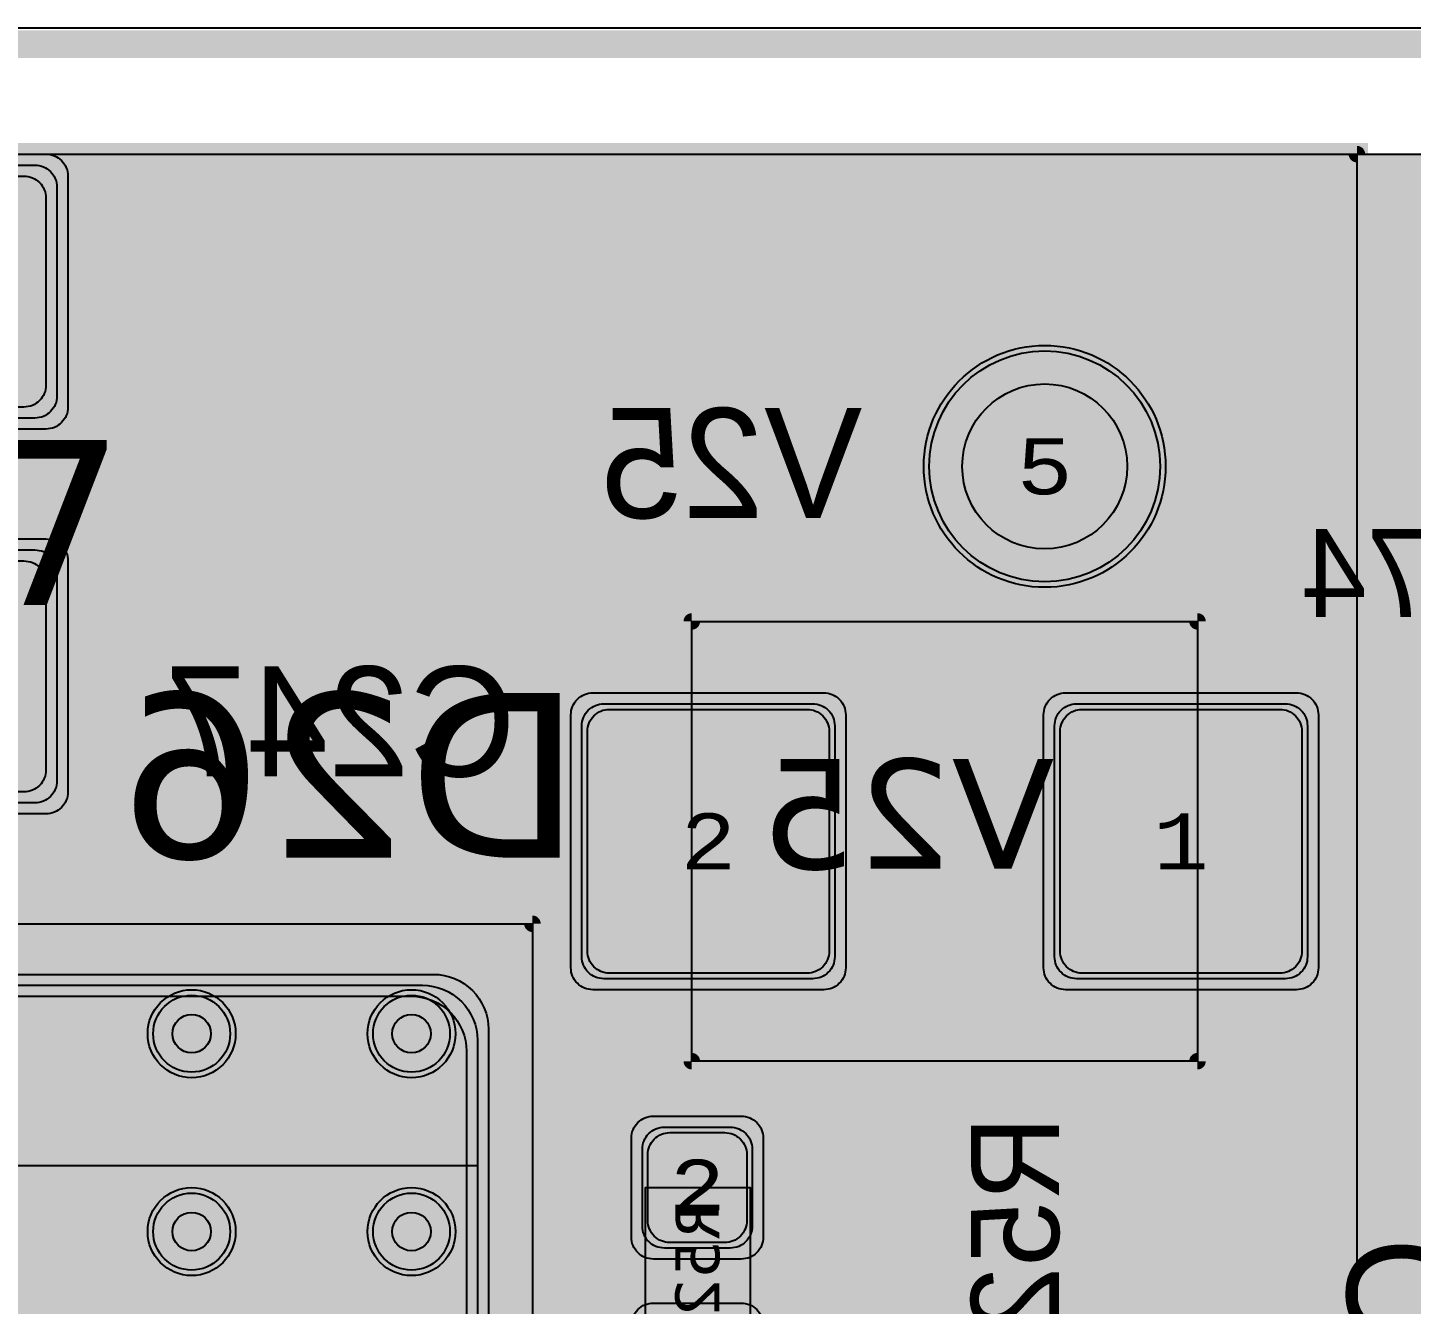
# Model space of a CAD drawing. Extents: x -28 to 199, y -61 to 255.
# Drawn here: x 62.41 to 75, y 243.54 to 255.15 of the extents above; entities that cross this region are included whole.
import ezdxf
from ezdxf.enums import TextEntityAlignment as Align

# ---------------------------------------------------------------- set-up
doc = ezdxf.new("R2010")
doc.units = 0
doc.header["$MEASUREMENT"] = 0
for name, color, linetype in [('ASSEMBLY_OUTLINES_BTM', 191, 'CONTINUOUS'), ('ASSEMBLY_OUTLINES_TOP', 102, 'CONTINUOUS'), ('ASSEMBLY_PART_NUMBERS_BTM', 191, 'CONTINUOUS'), ('ASSEMBLY_PART_NUMBERS_TOP', 102, 'CONTINUOUS'), ('ASSEMBLY_REF_DES_BTM', 191, 'CONTINUOUS'), ('ASSEMBLY_REF_DES_TOP', 102, 'CONTINUOUS'), ('BOARD_OUTLINE', 10, 'CONTINUOUS'), ('DRILL_DRAWING', 21, 'CONTINUOUS'), ('GENERATED_SILKSCREEN_BTM', 255, 'CONTINUOUS'), ('GENERATED_SILKSCREEN_TOP', 140, 'CONTINUOUS'), ('MANUFACTURING_OUTLINES', 10, 'CONTINUOUS'), ('PART_HOLES_LAYER_2', 30, 'CONTINUOUS'), ('PART_HOLES_LAYER_3', 30, 'CONTINUOUS'), ('PART_HOLES_LAYER_BOTTOM', 30, 'CONTINUOUS'), ('PART_HOLES_LAYER_TOP', 30, 'CONTINUOUS'), ('PART_PADS_LAYER_2', 230, 'CONTINUOUS'), ('PART_PADS_LAYER_3', 81, 'CONTINUOUS'), ('PART_PADS_LAYER_BOTTOM', 10, 'CONTINUOUS'), ('PART_PADS_LAYER_TOP', 150, 'CONTINUOUS'), ('PART_PADS_SMD_BTM', 10, 'CONTINUOUS'), ('PIN_NUMBERS_BTM', 8, 'CONTINUOUS'), ('PIN_NUMBERS_TOP', 8, 'CONTINUOUS'), ('PLACEMENT_OUTLINES_BTM', 222, 'CONTINUOUS'), ('PLACEMENT_OUTLINES_TOP', 130, 'CONTINUOUS'), ('PLANE_DATA_LAYER_2', 230, 'CONTINUOUS'), ('PLANE_DATA_LAYER_3', 81, 'CONTINUOUS'), ('PLANE_DATA_LAYER_TOP', 150, 'CONTINUOUS'), ('PLANE_SHAPES_LAYER_2', 230, 'CONTINUOUS'), ('PLANE_SHAPES_LAYER_3', 81, 'CONTINUOUS'), ('PLANE_SHAPES_LAYER_TOP', 150, 'CONTINUOUS'), ('ROUTE_BORDER', 151, 'CONTINUOUS'), ('SILKSCREEN_OUTLINES_BTM', 211, 'CONTINUOUS'), ('SILKSCREEN_OUTLINES_TOP', 150, 'CONTINUOUS'), ('SILKSCREEN_REF_DES_BTM', 211, 'CONTINUOUS'), ('SOLDERMASK_PADS_BTM', 12, 'CONTINUOUS'), ('SOLDERMASK_PADS_TOP', 180, 'CONTINUOUS'), ('SOLDERPASTE_PADS_BTM', 12, 'CONTINUOUS'), ('TRACES_LAYER_BOTTOM', 10, 'CONTINUOUS'), ('VIA_HOLES_LAYER_2', 30, 'CONTINUOUS'), ('VIA_HOLES_LAYER_3', 30, 'CONTINUOUS'), ('VIA_HOLES_LAYER_BOTTOM', 30, 'CONTINUOUS'), ('VIA_HOLES_LAYER_TOP', 30, 'CONTINUOUS'), ('VIA_PADS_LAYER_2', 230, 'CONTINUOUS'), ('VIA_PADS_LAYER_3', 81, 'CONTINUOUS'), ('VIA_PADS_LAYER_BOTTOM', 10, 'CONTINUOUS'), ('VIA_PADS_LAYER_TOP', 150, 'CONTINUOUS')]:
    doc.layers.add(name, color=color, linetype=linetype)
doc.styles.add('COURIER_NEW', font='COUR.TTF')
doc.styles.add('VERDANA', font='verdana.TTF')
doc.styles.add('VERIBEST_GERBER_0', font='txt')

msp = doc.modelspace()

# ---------------------------------------------------------------- hatches: boundary and pattern name
at = {"layer": 'PART_HOLES_LAYER_2'}
h = msp.add_hatch(color=256, dxfattribs=at)
edge = h.paths.add_edge_path()
edge.add_arc((71.66, 251.16), 0.75, 0, 360)
at = {"layer": 'PART_HOLES_LAYER_3'}
h = msp.add_hatch(color=256, dxfattribs=at)
edge = h.paths.add_edge_path()
edge.add_arc((71.66, 251.16), 0.75, 0, 360)
at = {"layer": 'PART_HOLES_LAYER_BOTTOM'}
h = msp.add_hatch(color=256, dxfattribs=at)
edge = h.paths.add_edge_path()
edge.add_arc((71.66, 251.16), 0.75, 0, 360)
at = {"layer": 'PART_HOLES_LAYER_TOP'}
h = msp.add_hatch(color=256, dxfattribs=at)
edge = h.paths.add_edge_path()
edge.add_arc((71.66, 251.16), 0.75, 0, 360)
at = {"layer": 'PLANE_DATA_LAYER_2'}
for points in [[(71.66, 251.16), (71.66, 252.5362)], [(71.66, 251.16), (70.2838, 251.16)], [(71.66, 251.16), (73.0362, 251.16)], [(71.66, 251.16), (71.66, 249.7838)]]:
    msp.add_hatch(color=256, dxfattribs=at).paths.add_polyline_path(points, is_closed=False, flags=0)
at = {"layer": 'PLANE_DATA_LAYER_3'}
for points in [[(71.66, 251.16), (71.66, 252.5362)], [(71.66, 251.16), (70.2838, 251.16)], [(71.66, 251.16), (73.0362, 251.16)], [(71.66, 251.16), (71.66, 249.7838)]]:
    msp.add_hatch(color=256, dxfattribs=at).paths.add_polyline_path(points, is_closed=False, flags=0)
at = {"layer": 'PLANE_DATA_LAYER_TOP'}
h = msp.add_hatch(color=256, dxfattribs=at)
h.paths.add_polyline_path([(80, 232.365844, -0.1989099556854013), (79.977682, 232.311963), (76.210945, 228.545226, -0.1989133663345171), (76.157063, 228.522908), (59.914305, 228.522908, -0.198913366334503), (59.860423, 228.545226), (59.320177, 229.085472, 0.1989122151386104), (58.966624, 229.231919), (50.250273, 229.231919, 0.0837973501695308), (50.086168, 229.204221, -0.0837986131993937), (50.061158, 229.2), (49.753893, 229.2, -0.1385740107174436), (49.714013, 229.211269, 1.0804036103222296), (49.168413, 228.146495, -0.8191892513054791), (49.139002, 228), (48.689638, 228, -0.1756631756824748), (48.640808, 228.017701, 0.3625092994040223), (47.359192, 228.017701, -0.1756631756824748), (47.310362, 228), (47.000008, 228, 0.414213562373095), (47, 227.999992), (47, 225.568799, -0.1989099556854013), (46.977682, 225.514918), (45.792168, 224.329403, 0.1989122151386141), (45.645721, 223.97585), (45.645721, 222.741241, -0.7495331930101992), (45.505318, 222.700199, 3.4209104294883637), (45.505318, 221.299801, -0.7495331930101992), (45.645721, 221.258759), (45.645721, 216.903659, 0.1989122151386141), (45.792168, 216.550106), (46.977682, 215.364592, -0.1989099556853327), (47, 215.310711), (47, 208.3262, -0.414213562373095), (46.9238, 208.25), (40.250008, 208.25, 0.414213562373095), (40.25, 208.249992), (40.25, 207.509818, -0.1989099556853327), (40.227682, 207.455937), (39.293327, 206.521582, -0.1630063276675114), (39.250007, 206.5, 0.3431077501110799), (39.25, 206.499993, -0.163006327667525), (39.228418, 206.456673), (39.204184, 206.432439, 0.1989122151386036), (39.057737, 206.078886), (39.057737, 199.827847, -0.1989099556853499), (39.035419, 199.773966), (38.237431, 198.975978, -0.1989133663344342), (38.183549, 198.95366), (34.8262, 198.95366, -0.414213562373095), (34.75, 199.02986), (34.75, 206.499992, 0.414213562373095), (34.749992, 206.5), (34.317913, 206.5, -0.1960198588118564), (34.264635, 206.521722, 0.1960197135562124), (33.95, 206.65), (31.85, 206.65, 0.1960197135562153), (31.535365, 206.521722, -0.1960198588118564), (31.482087, 206.5), (30.017913, 206.5, -0.1960198588118564), (29.964635, 206.521722, 0.1960197135562153), (29.65, 206.65), (27.55, 206.65, 0.1960197135562138), (27.235365, 206.521722, -0.196019858811865), (27.182087, 206.5), (26.0762, 206.5, -0.414213562373095), (26, 206.5762), (26, 209.249992, 0.414213562373095), (25.999992, 209.25), (22.5762, 209.25, -0.414213562373095), (22.5, 209.3262), (22.5, 217.1738, -0.414213562373095), (22.5762, 217.25), (40.249992, 217.25, 0.414213562373095), (40.25, 217.250008), (40.25, 235.6738, -0.414213562373095), (40.3262, 235.75), (40.926501, 235.75, -0.3936083065980414), (41.00251, 235.679195, 0.9315311087574788), (42.99749, 235.679195, -0.3936083065980414), (43.073499, 235.75), (45.676501, 235.75, -0.3936083065980414), (45.75251, 235.679195, 0.9315311087574788), (47.74749, 235.679195, -0.3936083065980414), (47.823499, 235.75), (54.749992, 235.75, 0.414213562373095), (54.75, 235.750008), (54.75, 253.9238, -0.414213562373095), (54.8262, 254), (76.4238, 254, -0.414213562373095), (76.5, 253.9238), (76.5, 245.000008, 0.414213562373095), (76.500008, 245), (76.9238, 245, -0.414213562373095), (77, 244.9238), (77, 243.738669, -0.1989099556853327), (76.977682, 243.684788), (75.896687, 242.603793, -0.138572885290835), (75.860519, 242.583563, 0.3470511284967585), (75.4, 242.000001), (75.4, 241.999997, 0.8890740124386082), (76.583563, 241.860519, -0.1385728852907777), (76.603793, 241.896687), (77.853553, 243.146447, 0.1989122151386141), (78, 243.5), (78, 244.9238, -0.414213562373095), (78.0762, 245), (79.9238, 245, -0.414213562373095), (80, 244.9238)], flags=0)
h.paths.add_polyline_path([(43.11, 211.84, -0.9999999999999999), (45.709999999999994, 211.84, -0.9999999999999999)], flags=0)
h.paths.add_polyline_path([(43.11, 232.16, -0.9999999999999999), (45.709999999999994, 232.16, -0.9999999999999999)], flags=0)
h.paths.add_polyline_path([(70.36, 251.16, -0.9999999999999999), (72.96, 251.16, -0.9999999999999999)], flags=0)
h.paths.add_polyline_path([(75.85382, 232.201656, 1.5269321533254407), (77.798344, 234.14618, -0.3083936079367561), (77.75, 234.217106), (77.75, 236.85, 0.1989122151386141), (77.603553, 237.203553), (74.003793, 240.803313, -0.1385728852908702), (73.983563, 240.839481, 0.5290192293501887), (73.056188, 241.191725, -0.5447508126718748), (72.937635, 241.2401, 0.9111800432088785), (70.36, 241), (70.36, 240.999999, 0.7658860095707771), (72.783466, 240.345916, -0.5447523950639244), (72.911374, 240.351799, 0.1812054976169237), (73.260519, 240.116437, -0.1385728852908801), (73.296687, 240.096207), (76.727682, 236.665212, -0.1989099556853327), (76.75, 236.611331), (76.75, 234.217106, -0.3083936079367562), (76.701656, 234.14618, 0.2085264349626477), (75.85382, 233.298344, -0.30839360793669), (75.782894, 233.25), (73.57, 233.25, 0.1989122151386067), (73.216447, 233.103553), (72.190166, 232.077272, -0.292650029123305), (72.109912, 232.059663, 4.55738777888818), (72.879663, 231.289912, -0.0885792902101388), (72.874954, 231.316284), (72.874954, 231.316285, -0.1989099556854013), (72.897272, 231.370166), (73.754788, 232.227682, -0.1989133663345172), (73.80867, 232.25), (75.782894, 232.25, -0.30839360793669)], flags=0)
for points in [[(71.66, 251.16), (71.66, 252.5362)], [(71.66, 251.16), (70.2838, 251.16)], [(71.66, 251.16), (73.0362, 251.16)], [(71.66, 251.16), (71.66, 249.7838)]]:
    msp.add_hatch(color=256, dxfattribs=at).paths.add_polyline_path(points, is_closed=False, flags=0)
at = {"layer": 'PLANE_SHAPES_LAYER_2'}
h = msp.add_hatch(color=256, dxfattribs=at)
h.paths.add_polyline_path([(169.5, 129.25), (149.5, 129.25), (142.25, 122), (142.25, 90.5), (147.5, 90.5), (147.5, 80), (154, 80), (154, 69.25), (131.75, 69.25), (131.75, 73.25), (121.25, 73.25), (121.25, 81), (110.5, 81), (110.5, 125.75), (106.5, 125.75), (106.5, 128.75), (93.5, 128.75), (93.5, 120.25), (91.75, 120.25), (91.75, 121.5), (80, 121.5), (80, 118.25), (73.25, 118.25), (73.25, 124.5), (67.5, 124.5), (67.5, 128), (57.75, 128), (57.75, 120.25), (55.25, 120.25), (55.25, 121.5), (47.5, 121.5), (47.5, 119), (35, 119), (35, 134.75), (32.75, 134.75), (32.75, 159.75), (29.25, 159.75), (29.25, 175.25), (22.5, 175.25), (22.5, 195.25), (17.25, 195.25), (17.25, 198), (22.5, 198), (22.5, 216.5), (40.25, 216.5), (40.25, 235.5), (54.5, 235.5), (54.5, 254), (87.25, 254), (87.25, 236.25), (86.25, 236.25), (86.25, 228.75), (81, 228.75), (81, 218.75), (95.25, 218.75), (95.25, 194.5), (87, 194.5), (87, 172), (131.1, 172), (131.1, 208.75), (115.5, 208.75), (115.5, 213.75), (106.75, 213.75), (106.75, 218.75), (110.25, 222.25), (110.25, 226.25), (142.5, 226.25), (142.5, 221.5), (160.5, 221.5), (160.5, 240.75), (169.5, 240.75)])
h.paths.add_polyline_path([(35.5, 149.5), (41.75, 149.5), (41.75, 152), (39.25, 152), (39.25, 154), (37.75, 154), (37.75, 152), (35.5, 152)], flags=16)
h.paths.add_polyline_path([(37.5, 125.75), (37.5, 128.75), (42.75, 128.75), (42.75, 125.75)], flags=16)
h.paths.add_polyline_path([(52, 127.75), (52, 130.75), (54.25, 130.75), (54.25, 127.75)], flags=16)
h.paths.add_polyline_path([(50.75, 219.5), (50.75, 226.5), (71.75, 226.5), (71.75, 219.5)], flags=16)
h.paths.add_polyline_path([(66.5, 150.75), (66.5, 177.5), (72.25, 177.5), (72.25, 150.75)], flags=16)
h.paths.add_polyline_path([(47.25, 185.25), (73, 185.25), (73, 188.25), (70.25, 188.25), (70.25, 191), (47.25, 191)], flags=16)
h.paths.add_polyline_path([(84.5, 208), (84.5, 212.75), (85, 212.75), (85, 208)], flags=16)
h.paths.add_polyline_path([(61.5, 137.25), (87.75, 137.25), (87.75, 140.5), (84.75, 140.5), (84.75, 143), (61.5, 143)], flags=16)
h.paths.add_polyline_path([(88.75, 127), (88.75, 130), (91, 130), (91, 127)], flags=16)
h.paths.add_polyline_path([(85.5, 130.25), (85.5, 132.5), (91, 132.5), (91, 130.25)], flags=16)
h.paths.add_polyline_path([(108.75, 142.25), (135.75, 142.25), (135.75, 145.75), (132.25, 145.75), (132.25, 149), (108.75, 149)], flags=16)
h.paths.add_polyline_path([(114.25, 126.75), (140.75, 126.75), (140.75, 129.75), (137.25, 129.75), (137.25, 133), (114.25, 133)], flags=16)
h.paths.add_polyline_path([(155.25, 180.25), (166.25, 180.25), (166.25, 186.25), (152.25, 186.25), (152.25, 183), (155.25, 183)], flags=16)
at = {"layer": 'PLANE_SHAPES_LAYER_3'}
h = msp.add_hatch(color=256, dxfattribs=at)
h.paths.add_polyline_path([(169.5, 129.25), (149.5, 129.25), (142.25, 122), (142.25, 90.5), (147.5, 90.5), (147.5, 80), (154, 80), (154, 69.25), (131.75, 69.25), (131.75, 73.25), (121.25, 73.25), (121.25, 81), (110.5, 81), (110.5, 125.75), (106.5, 125.75), (106.5, 128.75), (93.5, 128.75), (93.5, 120.25), (91.75, 120.25), (91.75, 121.5), (80, 121.5), (80, 118.25), (73.25, 118.25), (73.25, 124.5), (67.5, 124.5), (67.5, 127.75), (58.25, 127.75), (58.25, 130.25), (88.75, 130.25), (88.75, 127), (91, 127), (91, 132.5), (55, 132.5), (55, 131.25), (52, 131.25), (52, 127.75), (55, 127.75), (55, 127.25), (57.75, 127.25), (57.75, 120.25), (55.25, 120.25), (55.25, 121.5), (47.5, 121.5), (47.5, 119), (35, 119), (35, 134.75), (32.75, 134.75), (32.75, 159.75), (29.25, 159.75), (29.25, 175.25), (22.5, 175.25), (22.5, 195.25), (17.25, 195.25), (17.25, 198), (22.5, 198), (22.5, 216.5), (40.25, 216.5), (40.25, 235.5), (54.5, 235.5), (54.5, 254), (87.25, 254), (87.25, 236.25), (86.25, 236.25), (86.25, 228.75), (81, 228.75), (81, 218.75), (95.25, 218.75), (95.25, 194.5), (87, 194.5), (87, 172), (131.1, 172), (131.1, 208.75), (115.5, 208.75), (115.5, 213.75), (106.75, 213.75), (106.75, 218.75), (110.25, 222.25), (110.25, 226.25), (142.5, 226.25), (142.5, 221.5), (160.5, 221.5), (160.5, 240.75), (169.5, 240.75)])
h.paths.add_polyline_path([(35.5, 149.5), (41.75, 149.5), (41.75, 152), (39.25, 152), (39.25, 154), (37.75, 154), (37.75, 152), (35.5, 152)], flags=16)
h.paths.add_polyline_path([(37.5, 125.75), (37.5, 128.75), (42.75, 128.75), (42.75, 125.75)], flags=16)
h.paths.add_polyline_path([(50.75, 219.5), (50.75, 226.5), (71.75, 226.5), (71.75, 219.5)], flags=16)
h.paths.add_polyline_path([(66.5, 150.75), (66.5, 177.5), (72.25, 177.5), (72.25, 150.75)], flags=16)
h.paths.add_polyline_path([(47.25, 185.25), (73, 185.25), (73, 188.25), (70.25, 188.25), (70.25, 191), (47.25, 191)], flags=16)
h.paths.add_polyline_path([(84.5, 208), (84.5, 212.75), (85, 212.75), (85, 208)], flags=16)
h.paths.add_polyline_path([(61.5, 137.25), (87.75, 137.25), (87.75, 140.5), (84.75, 140.5), (84.75, 143), (61.5, 143)], flags=16)
h.paths.add_polyline_path([(108.75, 142.25), (135.75, 142.25), (135.75, 145.75), (132.25, 145.75), (132.25, 149), (108.75, 149)], flags=16)
h.paths.add_polyline_path([(114.25, 126.75), (140.75, 126.75), (140.75, 129.75), (137.25, 129.75), (137.25, 133), (114.25, 133)], flags=16)
h.paths.add_polyline_path([(155.25, 180.25), (166.25, 180.25), (166.25, 186.25), (152.25, 186.25), (152.25, 183), (155.25, 183)], flags=16)
at = {"layer": 'VIA_HOLES_LAYER_2'}
h = msp.add_hatch(color=256, dxfattribs=at)
edge = h.paths.add_edge_path()
edge.add_arc((63.9, 246), 0.175, 0, 360)
h = msp.add_hatch(color=256, dxfattribs=at)
edge = h.paths.add_edge_path()
edge.add_arc((65.9, 246), 0.175, 0, 360)
h = msp.add_hatch(color=256, dxfattribs=at)
edge = h.paths.add_edge_path()
edge.add_arc((63.9, 244.2), 0.175, 0, 360)
h = msp.add_hatch(color=256, dxfattribs=at)
edge = h.paths.add_edge_path()
edge.add_arc((65.9, 244.2), 0.175, 0, 360)
at = {"layer": 'VIA_HOLES_LAYER_3'}
h = msp.add_hatch(color=256, dxfattribs=at)
edge = h.paths.add_edge_path()
edge.add_arc((63.9, 246), 0.175, 0, 360)
h = msp.add_hatch(color=256, dxfattribs=at)
edge = h.paths.add_edge_path()
edge.add_arc((65.9, 246), 0.175, 0, 360)
h = msp.add_hatch(color=256, dxfattribs=at)
edge = h.paths.add_edge_path()
edge.add_arc((63.9, 244.2), 0.175, 0, 360)
h = msp.add_hatch(color=256, dxfattribs=at)
edge = h.paths.add_edge_path()
edge.add_arc((65.9, 244.2), 0.175, 0, 360)
at = {"layer": 'VIA_HOLES_LAYER_BOTTOM'}
h = msp.add_hatch(color=256, dxfattribs=at)
edge = h.paths.add_edge_path()
edge.add_arc((63.9, 246), 0.175, 0, 360)
h = msp.add_hatch(color=256, dxfattribs=at)
edge = h.paths.add_edge_path()
edge.add_arc((65.9, 246), 0.175, 0, 360)
h = msp.add_hatch(color=256, dxfattribs=at)
edge = h.paths.add_edge_path()
edge.add_arc((63.9, 244.2), 0.175, 0, 360)
h = msp.add_hatch(color=256, dxfattribs=at)
edge = h.paths.add_edge_path()
edge.add_arc((65.9, 244.2), 0.175, 0, 360)
at = {"layer": 'VIA_HOLES_LAYER_TOP'}
h = msp.add_hatch(color=256, dxfattribs=at)
edge = h.paths.add_edge_path()
edge.add_arc((63.9, 246), 0.175, 0, 360)
h = msp.add_hatch(color=256, dxfattribs=at)
edge = h.paths.add_edge_path()
edge.add_arc((65.9, 246), 0.175, 0, 360)
h = msp.add_hatch(color=256, dxfattribs=at)
edge = h.paths.add_edge_path()
edge.add_arc((63.9, 244.2), 0.175, 0, 360)
h = msp.add_hatch(color=256, dxfattribs=at)
edge = h.paths.add_edge_path()
edge.add_arc((65.9, 244.2), 0.175, 0, 360)

# ---------------------------------------------------------------- linework, layer by layer
at = {"layer": 'ASSEMBLY_OUTLINES_BTM', "const_width": 0.1}
msp.add_lwpolyline([(68.45, 245.75), (68.45, 249.75), (73.05, 249.75), (73.05, 245.75)], close=True, dxfattribs=at)
at = {"layer": 'ASSEMBLY_OUTLINES_BTM', "const_width": 0.2}
msp.add_lwpolyline([(72.25, 249.25), (72.25, 246.25)], dxfattribs=at)
at = {"layer": 'ASSEMBLY_OUTLINES_BTM'}
for points in [[(56.5, 236.5), (56.5, 244.8), (66.5, 244.8), (66.5, 236.5)], [(68.03, 242.9), (68.03, 244.6), (68.98, 244.6), (68.98, 242.9)]]:
    msp.add_lwpolyline(points, close=True, dxfattribs=at)
at = {"layer": 'ASSEMBLY_OUTLINES_TOP', "const_width": 0.2}
msp.add_lwpolyline([(48.5, 228), (48.5, 254), (74.5, 254), (74.5, 228)], close=True, dxfattribs=at)
at = {"layer": 'BOARD_OUTLINE', "const_width": 0.25}
msp.add_lwpolyline([(0, 1.5), (0, 253.5, -0.4142135624), (1.5, 255), (168.5, 255, -0.4142135624), (170, 253.5), (170, 1.5, -0.4142135624), (168.5, 0), (1.5, 0, -0.4142135624)], format="xyb", close=True, dxfattribs=at)
at = {"layer": 'GENERATED_SILKSCREEN_BTM'}
for points, const_width in [([(67.7875, 251.329), (67.7915, 251.328), (67.7945, 251.327), (67.7985, 251.325), (67.9345, 251.215), (67.9345, 251.632), (67.2815, 251.632), (67.2745, 251.634), (67.2685, 251.638), (67.2655, 251.645), (67.2645, 251.652), (67.2655, 251.66), (67.2685, 251.666), (67.2745, 251.671), (67.2815, 251.673), (67.9565, 251.673), (67.9635, 251.671), (67.9695, 251.666), (67.9745, 251.66), (67.9765, 251.653), (67.9765, 251.172), (67.9755, 251.165), (67.9725, 251.16), (67.9685, 251.157), (67.9615, 251.155), (67.9575, 251.153), (67.9525, 251.152), (67.9475, 251.153), (67.9435, 251.156), (67.7805, 251.289), (67.4575, 251.289), (67.3015, 251.162), (67.3015, 250.84), (67.4575, 250.715), (67.7805, 250.715), (67.9435, 250.847), (67.9505, 250.85), (67.9565, 250.85), (67.9635, 250.846), (67.9685, 250.841), (67.9725, 250.834), (67.9745, 250.827), (67.9735, 250.823), (67.9725, 250.82), (67.9705, 250.817), (67.9675, 250.815), (67.7985, 250.677), (67.7955, 250.675), (67.7915, 250.675), (67.7875, 250.673), (67.4505, 250.673), (67.4485, 250.673), (67.4465, 250.674), (67.4455, 250.674), (67.4435, 250.675), (67.4415, 250.675), (67.4375, 250.677), (67.2685, 250.815), (67.2655, 250.818), (67.2645, 250.82), (67.2625, 250.826), (67.2615, 250.83), (67.2615, 251.172), (67.2625, 251.176), (67.2645, 251.182), (67.2645, 251.184), (67.2665, 251.185), (67.2675, 251.187), (67.2685, 251.189), (67.4375, 251.325), (67.4425, 251.327), (67.4465, 251.328), (67.4505, 251.329), (67.7875, 251.329)], 0.15), ([(68.3815, 251.669), (68.2135, 251.532), (68.2105, 251.527), (68.2095, 251.523), (68.2075, 251.52), (68.2065, 251.516), (68.2065, 251.379), (68.2075, 251.375), (68.2095, 251.369), (68.2105, 251.364), (68.2135, 251.362), (68.8795, 250.821), (68.8795, 250.714), (68.2265, 250.714), (68.2195, 250.712), (68.2135, 250.708), (68.2105, 250.701), (68.2095, 250.693), (68.2105, 250.686), (68.2135, 250.679), (68.2195, 250.675), (68.2265, 250.673), (68.9005, 250.673), (68.9085, 250.675), (68.9135, 250.68), (68.9185, 250.685), (68.9205, 250.693), (68.9205, 250.83), (68.9195, 250.833), (68.9175, 250.84), (68.9155, 250.843), (68.9145, 250.845), (68.9115, 250.847), (68.2465, 251.389), (68.2465, 251.506), (68.4025, 251.632), (68.7255, 251.632), (68.8885, 251.499), (68.8955, 251.497), (68.9025, 251.498), (68.9085, 251.501), (68.9135, 251.507), (68.9165, 251.513), (68.9175, 251.52), (68.9165, 251.527), (68.9145, 251.53), (68.9115, 251.532), (68.7435, 251.669), (68.7395, 251.67), (68.7375, 251.671), (68.7355, 251.672), (68.7315, 251.673), (68.3945, 251.673), (68.3905, 251.672), (68.3885, 251.671), (68.3855, 251.67), (68.3815, 251.669)], 0.15), ([(69.4665, 250.673), (69.4935, 250.673), (69.4995, 250.674), (69.5045, 250.677), (69.5105, 250.681), (69.5115, 250.687), (69.8365, 251.646), (69.8375, 251.65), (69.8375, 251.654), (69.8365, 251.657), (69.8345, 251.66), (69.8285, 251.665), (69.8215, 251.669), (69.8145, 251.67), (69.8075, 251.669), (69.8015, 251.666), (69.7975, 251.659), (69.4805, 250.716), (69.1615, 251.659), (69.1575, 251.666), (69.1515, 251.669), (69.1445, 251.67), (69.1375, 251.669), (69.1305, 251.665), (69.1255, 251.66), (69.1235, 251.654), (69.1245, 251.646), (69.4475, 250.687), (69.4505, 250.681), (69.4565, 250.677), (69.4605, 250.674), (69.4665, 250.673)], 0.15), ([(73.6884, 249.7924), (73.6876, 249.786), (73.6836, 249.782), (73.678, 249.7796), (73.6724, 249.7788), (73.6668, 249.7796), (73.662, 249.782), (73.658, 249.786), (73.6564, 249.7924), (73.6564, 250.0348), (73.6188, 250.0348), (73.6132, 250.0364), (73.6084, 250.0396), (73.606, 250.0452), (73.6052, 250.0508), (73.606, 250.0572), (73.6084, 250.0628), (73.6132, 250.0668), (73.6188, 250.0676), (73.6564, 250.0676), (73.6564, 250.538), (73.6572, 250.542), (73.6596, 250.5452), (73.6628, 250.5484), (73.6668, 250.5508), (73.6716, 250.5524), (73.6764, 250.5532), (73.6804, 250.5524), (73.6844, 250.5492), (74.17, 250.0636), (74.1732, 250.0588), (74.1748, 250.054), (74.174, 250.0492), (74.1708, 250.0436), (74.1692, 250.0396), (74.166, 250.0372), (74.1628, 250.0356), (74.1588, 250.0348), (73.6884, 250.0348), (73.6884, 249.7924)], 0.15), ([(74.1188, 250.0676), (73.6884, 250.4964), (73.6884, 250.0676), (74.1188, 250.0676)], 0.15), ([(74.8196, 249.8004), (74.8212, 249.7948), (74.8204, 249.7892), (74.8172, 249.7844), (74.8124, 249.7812), (74.8068, 249.7796), (74.8012, 249.7788), (74.7964, 249.7804), (74.7924, 249.7852), (74.3612, 250.5524), (74.3596, 250.5564), (74.3596, 250.5596), (74.3596, 250.5628), (74.3612, 250.566), (74.3636, 250.5708), (74.3668, 250.574), (74.3708, 250.5756), (74.3748, 250.5764), (74.9148, 250.5764), (74.9204, 250.5748), (74.9252, 250.5708), (74.9276, 250.566), (74.9284, 250.5596), (74.9276, 250.554), (74.9252, 250.5484), (74.9204, 250.5444), (74.9148, 250.5436), (74.402, 250.5436), (74.8196, 249.8004)], 0.15), ([(63.744, 248.353), (63.746, 248.346), (63.745, 248.339), (63.741, 248.333), (63.735, 248.329), (63.728, 248.327), (63.721, 248.326), (63.715, 248.328), (63.71, 248.334), (63.171, 249.293), (63.169, 249.298), (63.169, 249.302), (63.169, 249.306), (63.171, 249.31), (63.174, 249.316), (63.178, 249.32), (63.183, 249.322), (63.188, 249.323), (63.863, 249.323), (63.87, 249.321), (63.876, 249.316), (63.879, 249.31), (63.88, 249.302), (63.879, 249.295), (63.876, 249.288), (63.87, 249.283), (63.863, 249.282), (63.222, 249.282), (63.744, 248.353)], 0.15), ([(64.22, 248.343), (64.219, 248.335), (64.214, 248.33), (64.207, 248.327), (64.2, 248.326), (64.193, 248.327), (64.187, 248.33), (64.182, 248.335), (64.18, 248.343), (64.18, 248.646), (64.133, 248.646), (64.126, 248.648), (64.12, 248.652), (64.117, 248.659), (64.116, 248.666), (64.117, 248.674), (64.12, 248.681), (64.126, 248.686), (64.133, 248.687), (64.18, 248.687), (64.18, 249.275), (64.181, 249.28), (64.184, 249.284), (64.188, 249.288), (64.193, 249.291), (64.199, 249.293), (64.205, 249.294), (64.21, 249.293), (64.215, 249.289), (64.822, 248.682), (64.826, 248.676), (64.828, 248.67), (64.827, 248.664), (64.823, 248.657), (64.821, 248.652), (64.817, 248.649), (64.813, 248.647), (64.808, 248.646), (64.22, 248.646), (64.22, 248.343)], 0.15), ([(64.758, 248.687), (64.22, 249.223), (64.22, 248.687), (64.758, 248.687)], 0.15), ([(65.233, 249.319), (65.065, 249.182), (65.062, 249.177), (65.061, 249.173), (65.059, 249.17), (65.058, 249.166), (65.058, 249.029), (65.059, 249.025), (65.061, 249.019), (65.062, 249.014), (65.065, 249.012), (65.731, 248.471), (65.731, 248.364), (65.078, 248.364), (65.071, 248.362), (65.065, 248.358), (65.062, 248.351), (65.061, 248.343), (65.062, 248.336), (65.065, 248.329), (65.071, 248.325), (65.078, 248.323), (65.752, 248.323), (65.76, 248.325), (65.765, 248.33), (65.77, 248.335), (65.772, 248.343), (65.772, 248.48), (65.771, 248.483), (65.769, 248.49), (65.767, 248.493), (65.766, 248.495), (65.763, 248.497), (65.098, 249.039), (65.098, 249.156), (65.254, 249.282), (65.577, 249.282), (65.74, 249.149), (65.747, 249.147), (65.754, 249.148), (65.76, 249.151), (65.765, 249.157), (65.768, 249.163), (65.769, 249.17), (65.768, 249.177), (65.766, 249.18), (65.763, 249.182), (65.595, 249.319), (65.591, 249.32), (65.589, 249.321), (65.587, 249.322), (65.583, 249.323), (65.246, 249.323), (65.242, 249.322), (65.24, 249.321), (65.237, 249.32), (65.233, 249.319)], 0.15), ([(66.538, 248.327), (66.706, 248.464), (66.711, 248.467), (66.712, 248.471), (66.714, 248.475), (66.715, 248.48), (66.715, 249.166), (66.714, 249.171), (66.712, 249.175), (66.71, 249.177), (66.709, 249.179), (66.707, 249.182), (66.538, 249.319), (66.535, 249.32), (66.532, 249.321), (66.531, 249.322), (66.527, 249.323), (66.19, 249.323), (66.185, 249.322), (66.183, 249.321), (66.18, 249.32), (66.177, 249.319), (66.008, 249.182), (66.004, 249.177), (66.002, 249.169), (66.003, 249.163), (66.005, 249.158), (66.008, 249.154), (66.013, 249.15), (66.018, 249.147), (66.023, 249.146), (66.028, 249.146), (66.032, 249.149), (66.197, 249.282), (66.52, 249.282), (66.674, 249.156), (66.674, 248.49), (66.52, 248.364), (66.197, 248.364), (66.032, 248.497), (66.028, 248.499), (66.023, 248.5), (66.018, 248.499), (66.013, 248.496), (66.008, 248.492), (66.005, 248.487), (66.003, 248.481), (66.002, 248.475), (66.004, 248.469), (66.008, 248.464), (66.177, 248.327), (66.181, 248.325), (66.182, 248.324), (66.185, 248.324), (66.186, 248.323), (66.187, 248.323), (66.19, 248.323), (66.527, 248.323), (66.531, 248.324), (66.535, 248.325), (66.538, 248.327)], 0.15), ([(74.5, 249.25), (74.5, 246.25)], 0.2), ([(71.2908, 244.5756), (71.2892, 244.5732), (71.2852, 244.5724), (71.2812, 244.57), (71.2772, 244.57), (71.1124, 244.57), (71.1084, 244.57), (71.106, 244.5724), (71.1036, 244.5724), (71.1028, 244.5732), (71.102, 244.574), (71.0996, 244.5756), (70.99, 244.7116), (70.9884, 244.7156), (70.9876, 244.718), (70.9868, 244.722), (70.9868, 245.1252), (70.9884, 245.1324), (70.9924, 245.1364), (70.9972, 245.1412), (71.0028, 245.1428), (71.7708, 245.1428), (71.7772, 245.1412), (71.7812, 245.1372), (71.7836, 245.1324), (71.7844, 245.1268), (71.7836, 245.1204), (71.7812, 245.1148), (71.7772, 245.1108), (71.7708, 245.1092), (71.4028, 245.1092), (71.4028, 244.7332), (71.7756, 244.602), (71.7812, 244.5988), (71.7844, 244.5932), (71.7852, 244.5868), (71.7836, 244.582), (71.7812, 244.5772), (71.7764, 244.5732), (71.7716, 244.5708), (71.7652, 244.5724), (71.3924, 244.7036), (71.2908, 244.5756)], 0.15), ([(71.0196, 245.1092), (71.0196, 244.726), (71.1204, 244.602), (71.2692, 244.602), (71.3708, 244.726), (71.3708, 245.1092), (71.0196, 245.1092)], 0.15), ([(71.262, 244.2356), (71.2628, 244.2388), (71.2636, 244.2412), (71.2652, 244.2444), (71.3532, 244.3532), (71.0196, 244.3532), (71.0196, 243.8308), (71.018, 243.8252), (71.0148, 243.8204), (71.0092, 243.818), (71.0036, 243.8172), (70.9972, 243.818), (70.9916, 243.8204), (70.9884, 243.8252), (70.9868, 243.8308), (70.9868, 244.3708), (70.9884, 244.3764), (70.9924, 244.3804), (70.9972, 244.3852), (71.0028, 244.3868), (71.3876, 244.3868), (71.3932, 244.386), (71.3972, 244.3836), (71.3996, 244.3804), (71.4012, 244.3748), (71.4028, 244.3708), (71.4036, 244.3676), (71.4028, 244.3636), (71.4004, 244.3604), (71.294, 244.23), (71.294, 243.9716), (71.3956, 243.8468), (71.6532, 243.8468), (71.7532, 243.9716), (71.7532, 244.23), (71.6476, 244.3604), (71.6452, 244.366), (71.6452, 244.3708), (71.6484, 244.3756), (71.6524, 244.3804), (71.658, 244.3836), (71.6636, 244.3844), (71.6668, 244.3844), (71.6692, 244.3836), (71.6732, 244.3796), (71.7836, 244.2444), (71.7852, 244.242), (71.7852, 244.2388), (71.7868, 244.2356), (71.7868, 243.966), (71.7868, 243.9636), (71.786, 243.9628), (71.786, 243.962), (71.7852, 243.9604), (71.7852, 243.9588), (71.7836, 243.9556), (71.6732, 243.8204), (71.6708, 243.818), (71.6692, 243.8172), (71.6644, 243.8156), (71.6612, 243.8148), (71.3876, 243.8148), (71.3844, 243.8156), (71.3796, 243.8172), (71.378, 243.8172), (71.3772, 243.818), (71.3756, 243.8196), (71.374, 243.8204), (71.2652, 243.9556), (71.2636, 243.9596), (71.2628, 243.962), (71.262, 243.966), (71.262, 244.2356)], 0.15), ([(75.402, 243.838), (75.265, 244.006), (75.262, 244.011), (75.258, 244.012), (75.254, 244.014), (75.249, 244.015), (74.563, 244.015), (74.558, 244.014), (74.554, 244.012), (74.552, 244.01), (74.55, 244.009), (74.547, 244.006), (74.41, 243.838), (74.409, 243.835), (74.408, 243.832), (74.407, 243.831), (74.406, 243.827), (74.406, 243.49), (74.407, 243.485), (74.408, 243.483), (74.409, 243.48), (74.41, 243.477), (74.547, 243.308)], 0.15), ([(74.58, 243.332), (74.447, 243.497), (74.447, 243.82), (74.573, 243.974), (75.239, 243.974), (75.365, 243.82), (75.365, 243.497), (75.232, 243.332)], 0.15), ([(71.0196, 243.2156), (71.0196, 243.474), (71.126, 243.6044), (71.1276, 243.61), (71.1268, 243.6148), (71.1244, 243.6204), (71.1196, 243.6236), (71.1148, 243.6268), (71.1092, 243.6276), (71.1036, 243.6268), (71.0996, 243.6228), (70.99, 243.4884), (70.9892, 243.4852), (70.9884, 243.4828), (70.9876, 243.482), (70.9868, 243.4788), (70.9868, 243.2092)], 0.15), ([(71.7868, 243.0748), (71.7868, 243.614), (71.7852, 243.6204), (71.7812, 243.6244), (71.7772, 243.6284), (71.7708, 243.63), (71.6612, 243.63), (71.6588, 243.6292), (71.6532, 243.6276), (71.6508, 243.626), (71.6492, 243.6244), (71.6476, 243.6228), (71.214, 243.0908)], 0.15), ([(71.2356, 243.0644), (71.6684, 243.5972), (71.754, 243.5972), (71.754, 243.0748)], 0.15)]:
    msp.add_lwpolyline(points, dxfattribs=dict(at, const_width=const_width))
for points, const_width in [([(73.050005, 249.075), (73.049995, 249.075), (73.049995, 249.749995), (68.450005, 249.749995), (68.450005, 249.075), (68.449995, 249.075), (68.449995, 249.75, -0.4142135624), (68.45, 249.750005), (73.05, 249.750005, -0.4142135624), (73.050005, 249.75), (73.050005, 249.075)], 0.15), ([(67.000005, 234.75, -0.4142135624), (67, 234.749995), (65.565, 234.749995), (65.565, 234.750005), (66.999995, 234.750005), (66.999995, 246.999995), (56.000005, 246.999995), (56.000005, 234.750005), (57.435, 234.750005), (57.435, 234.749995), (56, 234.749995, -0.4142135624), (55.999995, 234.75), (55.999995, 247, -0.4142135624), (56, 247.000005), (67, 247.000005, -0.4142135624), (67.000005, 247), (67.000005, 234.75)], 0.15), ([(67.000005, 234.75, -0.4142135624), (67, 234.749995), (65.54, 234.749995), (65.54, 234.750005), (66.999995, 234.750005), (66.999995, 246.999995), (56.000005, 246.999995), (56.000005, 234.750005), (57.46, 234.750005), (57.46, 234.749995), (56, 234.749995, -0.4142135624), (55.999995, 234.75), (55.999995, 247, -0.4142135624), (56, 247.000005), (67, 247.000005, -0.4142135624), (67.000005, 247), (67.000005, 234.75)], 0.1), ([(73.050005, 245.75, -0.4142135624), (73.05, 245.749995), (68.45, 245.749995, -0.4142135624), (68.449995, 245.75), (68.449995, 246.425), (68.450005, 246.425), (68.450005, 245.750005), (73.049995, 245.750005), (73.049995, 246.425), (73.050005, 246.425), (73.050005, 245.75)], 0.15), ([(68.030005, 243.466164, 1.1642e-05), (68.029995, 243.466156), (68.029995, 244.033844, 1.1642e-05), (68.030005, 244.033836), (68.030005, 243.466164)], 0.15), ([(68.980005, 243.457902, 1.22306e-05), (68.979995, 243.457911), (68.979995, 244.042089, 1.22306e-05), (68.980005, 244.042098), (68.980005, 243.457902)], 0.15)]:
    msp.add_lwpolyline(points, format="xyb", dxfattribs=dict(at, const_width=const_width))
at = {"layer": 'GENERATED_SILKSCREEN_TOP', "const_width": 0.15}
msp.add_lwpolyline([(74.500005, 228, -0.4142135624), (74.5, 227.999995), (56.975003, 227.999995, 6.8599e-06), (56.974997, 228.000005), (74.499995, 228.000005), (74.499995, 253.999995), (48.500005, 253.999995), (48.500005, 228.000005), (56.225003, 228.000005, 6.8599e-06), (56.224997, 227.999995), (48.5, 227.999995, -0.4142135624), (48.499995, 228), (48.499995, 254, -0.4142135624), (48.5, 254.000005), (74.5, 254.000005, -0.4142135624), (74.500005, 254), (74.500005, 228)], format="xyb", dxfattribs=at)
at = {"layer": 'MANUFACTURING_OUTLINES'}
msp.add_lwpolyline([(170.150405, 1.5, -0.4142135624), (168.5, -0.150405), (1.5, -0.150405, -0.4142135624), (-0.150405, 1.5), (-0.150405, 253.5, -0.4142135624), (1.5, 255.150405), (168.5, 255.150405, -0.4142135624), (170.150405, 253.5)], format="xyb", close=True, dxfattribs=at)
at = {"layer": 'PART_HOLES_LAYER_2'}
msp.add_circle((71.66, 251.16), 0.75, dxfattribs=at)
at = {"layer": 'PART_HOLES_LAYER_3'}
msp.add_circle((71.66, 251.16), 0.75, dxfattribs=at)
at = {"layer": 'PART_HOLES_LAYER_BOTTOM'}
msp.add_circle((71.66, 251.16), 0.75, dxfattribs=at)
at = {"layer": 'PART_HOLES_LAYER_TOP'}
msp.add_circle((71.66, 251.16), 0.75, dxfattribs=at)
at = {"layer": 'PART_PADS_LAYER_2'}
msp.add_circle((71.66, 251.16), 1.05, dxfattribs=at)
at = {"layer": 'PART_PADS_LAYER_3'}
msp.add_circle((71.66, 251.16), 1.05, dxfattribs=at)
at = {"layer": 'PART_PADS_LAYER_BOTTOM'}
msp.add_circle((71.66, 251.16), 1.05, dxfattribs=at)
at = {"layer": 'PART_PADS_LAYER_TOP'}
msp.add_circle((71.66, 251.16), 1.05, dxfattribs=at)
at = {"layer": 'PART_PADS_SMD_BTM'}
for points in [[(61.125, 251.6, -0.4142135624), (60.925, 251.8), (60.925, 253.7, -0.4142135624), (61.125, 253.9), (62.475, 253.9, -0.4142135624), (62.675, 253.7), (62.675, 251.8, -0.4142135624), (62.475, 251.6)], [(61.125, 248.1, -0.4142135624), (60.925, 248.3), (60.925, 250.2, -0.4142135624), (61.125, 250.4), (62.475, 250.4, -0.4142135624), (62.675, 250.2), (62.675, 248.3, -0.4142135624), (62.475, 248.1)], [(67.65, 246.5, -0.4142135624), (67.45, 246.7), (67.45, 248.8, -0.4142135624), (67.65, 249), (69.55, 249, -0.4142135624), (69.75, 248.8), (69.75, 246.7, -0.4142135624), (69.55, 246.5)], [(71.95, 246.5, -0.4142135624), (71.75, 246.7), (71.75, 248.8, -0.4142135624), (71.95, 249), (73.85, 249, -0.4142135624), (74.05, 248.8), (74.05, 246.7, -0.4142135624), (73.85, 246.5)], [(66.5, 236.94, -0.4142135624), (66, 236.44), (57, 236.44, -0.4142135624), (56.5, 236.94), (56.5, 245.94, -0.4142135624), (57, 246.44), (66, 246.44, -0.4142135624), (66.5, 245.94)], [(68.2, 244.05, -0.4142135624), (68, 244.25), (68, 244.95, -0.4142135624), (68.2, 245.15), (68.8, 245.15, -0.4142135624), (69, 244.95), (69, 244.25, -0.4142135624), (68.8, 244.05)]]:
    msp.add_lwpolyline(points, format="xyb", close=True, dxfattribs=at)
at = {"layer": 'PLACEMENT_OUTLINES_BTM'}
for points in [[(68.45, 245.75), (68.45, 249.75), (73.05, 249.75), (73.05, 245.75)], [(56, 234.75), (56, 247), (67, 247), (67, 234.75)], [(56.5, 236.5), (56.5, 244.8), (66.5, 244.8), (66.5, 236.5)], [(68.03, 242.9), (68.03, 244.6), (68.98, 244.6), (68.98, 242.9)]]:
    msp.add_lwpolyline(points, close=True, dxfattribs=at)
at = {"layer": 'PLACEMENT_OUTLINES_TOP'}
msp.add_lwpolyline([(48.5, 228), (48.5, 254), (74.5, 254), (74.5, 228)], close=True, dxfattribs=at)
at = {"layer": 'PLANE_DATA_LAYER_2', "const_width": 0.5}
for points in [[(71.66, 251.16), (71.66, 252.5362)], [(71.66, 251.16), (70.2838, 251.16)], [(71.66, 251.16), (73.0362, 251.16)], [(71.66, 251.16), (71.66, 249.7838)]]:
    msp.add_lwpolyline(points, dxfattribs=at)
at = {"layer": 'PLANE_DATA_LAYER_3', "const_width": 0.5}
for points in [[(71.66, 251.16), (71.66, 252.5362)], [(71.66, 251.16), (70.2838, 251.16)], [(71.66, 251.16), (73.0362, 251.16)], [(71.66, 251.16), (71.66, 249.7838)]]:
    msp.add_lwpolyline(points, dxfattribs=at)
at = {"layer": 'PLANE_DATA_LAYER_TOP', "const_width": 0.5}
for points in [[(71.66, 251.16), (71.66, 252.5362)], [(71.66, 251.16), (70.2838, 251.16)], [(71.66, 251.16), (73.0362, 251.16)], [(71.66, 251.16), (71.66, 249.7838)]]:
    msp.add_lwpolyline(points, dxfattribs=at)
at = {"layer": 'PLANE_SHAPES_LAYER_TOP'}
for points in [[(54.75, 229.75), (68.75, 229.75), (54.75, 254), (68.75, 254)], [(68.75, 242.5), (76.5, 242.5), (68.75, 254), (76.5, 254)]]:
    msp.add_solid(points, dxfattribs=at)
at = {"layer": 'ROUTE_BORDER'}
msp.add_lwpolyline([(0.635, 2.135), (0.635, 252.5, -0.4142135624), (2.135, 254), (168, 254, -0.4142135624), (169.5, 252.5), (169.5, 2.135, -0.4142135624), (168, 0.635), (2.135, 0.635, -0.4142135624)], format="xyb", close=True, dxfattribs=at)
at = {"layer": 'SILKSCREEN_OUTLINES_BTM'}
for points in [[(68.45, 245.75), (68.45, 249.75), (73.05, 249.75), (73.05, 245.75)], [(56, 234.75), (56, 247), (67, 247), (67, 234.75)], [(68.03, 242.9), (68.03, 244.6), (68.98, 244.6), (68.98, 242.9)]]:
    msp.add_lwpolyline(points, close=True, dxfattribs=at)
at = {"layer": 'SILKSCREEN_OUTLINES_BTM', "const_width": 0.2}
msp.add_lwpolyline([(74.5, 249.25), (74.5, 246.25)], dxfattribs=at)
at = {"layer": 'SILKSCREEN_OUTLINES_BTM', "const_width": 0.1}
msp.add_lwpolyline([(56, 234.75), (56, 247), (67, 247), (67, 234.75)], close=True, dxfattribs=at)
at = {"layer": 'SILKSCREEN_OUTLINES_TOP'}
msp.add_lwpolyline([(48.5, 228), (48.5, 254), (74.5, 254), (74.5, 228)], close=True, dxfattribs=at)
at = {"layer": 'SOLDERMASK_PADS_BTM'}
for points in [[(61.025, 251.5, -0.4142135624), (60.825, 251.7), (60.825, 253.8, -0.4142135624), (61.025, 254), (62.575, 254, -0.4142135624), (62.775, 253.8), (62.775, 251.7, -0.4142135624), (62.575, 251.5)], [(61.025, 248, -0.4142135624), (60.825, 248.2), (60.825, 250.3, -0.4142135624), (61.025, 250.5), (62.575, 250.5, -0.4142135624), (62.775, 250.3), (62.775, 248.2, -0.4142135624), (62.575, 248)], [(67.55, 246.4, -0.4142135624), (67.35, 246.6), (67.35, 248.9, -0.4142135624), (67.55, 249.1), (69.65, 249.1, -0.4142135624), (69.85, 248.9), (69.85, 246.6, -0.4142135624), (69.65, 246.4)], [(71.85, 246.4, -0.4142135624), (71.65, 246.6), (71.65, 248.9, -0.4142135624), (71.85, 249.1), (73.95, 249.1, -0.4142135624), (74.15, 248.9), (74.15, 246.6, -0.4142135624), (73.95, 246.4)], [(66.6, 236.84, -0.4142135624), (66.1, 236.34), (56.9, 236.34, -0.4142135624), (56.4, 236.84), (56.4, 246.04, -0.4142135624), (56.9, 246.54), (66.1, 246.54, -0.4142135624), (66.6, 246.04)], [(68.1, 243.95, -0.4142135624), (67.9, 244.15), (67.9, 245.05, -0.4142135624), (68.1, 245.25), (68.9, 245.25, -0.4142135624), (69.1, 245.05), (69.1, 244.15, -0.4142135624), (68.9, 243.95)], [(68.1, 242.25, -0.4142135624), (67.9, 242.45), (67.9, 243.35, -0.4142135624), (68.1, 243.55), (68.9, 243.55, -0.4142135624), (69.1, 243.35), (69.1, 242.45, -0.4142135624), (68.9, 242.25)]]:
    msp.add_lwpolyline(points, format="xyb", close=True, dxfattribs=at)
msp.add_circle((71.66, 251.16), 1.1, dxfattribs=at)
at = {"layer": 'SOLDERMASK_PADS_TOP'}
msp.add_circle((71.66, 251.16), 1.1, dxfattribs=at)
at = {"layer": 'SOLDERPASTE_PADS_BTM'}
for points in [[(61.225, 251.7, -0.4142135624), (61.025, 251.9), (61.025, 253.6, -0.4142135624), (61.225, 253.8), (62.375, 253.8, -0.4142135624), (62.575, 253.6), (62.575, 251.9, -0.4142135624), (62.375, 251.7)], [(61.225, 248.2, -0.4142135624), (61.025, 248.4), (61.025, 250.1, -0.4142135624), (61.225, 250.3), (62.375, 250.3, -0.4142135624), (62.575, 250.1), (62.575, 248.4, -0.4142135624), (62.375, 248.2)], [(67.7, 246.55, -0.4142135624), (67.5, 246.75), (67.5, 248.75, -0.4142135624), (67.7, 248.95), (69.5, 248.95, -0.4142135624), (69.7, 248.75), (69.7, 246.75, -0.4142135624), (69.5, 246.55)], [(72, 246.55, -0.4142135624), (71.8, 246.75), (71.8, 248.75, -0.4142135624), (72, 248.95), (73.8, 248.95, -0.4142135624), (74, 248.75), (74, 246.75, -0.4142135624), (73.8, 246.55)], [(66.4, 237.04, -0.4142135624), (65.9, 236.54), (57.1, 236.54, -0.4142135624), (56.6, 237.04), (56.6, 245.84, -0.4142135624), (57.1, 246.34), (65.9, 246.34, -0.4142135624), (66.4, 245.84)], [(68.25, 244.1, -0.4142135624), (68.05, 244.3), (68.05, 244.9, -0.4142135624), (68.25, 245.1), (68.75, 245.1, -0.4142135624), (68.95, 244.9), (68.95, 244.3, -0.4142135624), (68.75, 244.1)]]:
    msp.add_lwpolyline(points, format="xyb", close=True, dxfattribs=at)
at = {"layer": 'TRACES_LAYER_BOTTOM'}
for points, const_width in [([(61.8, 252.75), (70.07, 252.75), (71.66, 251.16)], 0.75), ([(61.8, 249.25), (67.2, 249.25), (68.6, 247.85), (68.6, 247.75)], 0.75), ([(68.5, 244.6), (68.5, 245.775), (68.6, 245.875), (68.6, 247.75)], 0.5), ([(72.9, 247.75), (75.65, 247.75)], 0.5), ([(62, 246), (63.9, 246)], 0.254), ([(65.9, 246), (63.9, 246)], 0.254), ([(73.4, 240.7), (73.4, 242.629764), (71.429764, 244.6), (68.5, 244.6)], 0.5), ([(63.9, 244.2), (62, 244.2)], 0.254), ([(63.9, 242.2), (65.9, 244.2)], 0.254)]:
    msp.add_lwpolyline(points, dxfattribs=dict(at, const_width=const_width))
at = {"layer": 'VIA_HOLES_LAYER_2'}
for centre in [(63.9, 246), (65.9, 246), (63.9, 244.2), (65.9, 244.2)]:
    msp.add_circle(centre, 0.175, dxfattribs=at)
at = {"layer": 'VIA_HOLES_LAYER_3'}
for centre in [(63.9, 246), (65.9, 246), (63.9, 244.2), (65.9, 244.2)]:
    msp.add_circle(centre, 0.175, dxfattribs=at)
at = {"layer": 'VIA_HOLES_LAYER_BOTTOM'}
for centre in [(63.9, 246), (65.9, 246), (63.9, 244.2), (65.9, 244.2)]:
    msp.add_circle(centre, 0.175, dxfattribs=at)
at = {"layer": 'VIA_HOLES_LAYER_TOP'}
for centre in [(63.9, 246), (65.9, 246), (63.9, 244.2), (65.9, 244.2)]:
    msp.add_circle(centre, 0.175, dxfattribs=at)
at = {"layer": 'VIA_PADS_LAYER_2'}
for centre in [(63.9, 246), (65.9, 246), (63.9, 244.2), (65.9, 244.2)]:
    msp.add_circle(centre, 0.4, dxfattribs=at)
at = {"layer": 'VIA_PADS_LAYER_3'}
for centre in [(63.9, 246), (65.9, 246), (63.9, 244.2), (65.9, 244.2)]:
    msp.add_circle(centre, 0.4, dxfattribs=at)
at = {"layer": 'VIA_PADS_LAYER_BOTTOM'}
for centre in [(63.9, 246), (65.9, 246), (63.9, 244.2), (65.9, 244.2)]:
    msp.add_circle(centre, 0.35, dxfattribs=at)
at = {"layer": 'VIA_PADS_LAYER_TOP'}
for centre in [(63.9, 246), (65.9, 246), (63.9, 244.2), (65.9, 244.2)]:
    msp.add_circle(centre, 0.35, dxfattribs=at)

# ---------------------------------------------------------------- texts
at = {"layer": 'ASSEMBLY_PART_NUMBERS_BTM', "style": 'VERIBEST_GERBER_0', "text_generation_flag": 2}
for s, p in [('NLFV32T-1R0M-EF', (78.75, 247.54)), ('MPZ1608S221A_1', (76.5, 245.21)), ('STPS3L60U', (70.75, 245.21)), ('CL10B104KB8SFNC', (97.25, 243.54))]:
    msp.add_text(s, height=2.032, dxfattribs=at).set_placement(p, align=Align.TOP_LEFT)
at = {"layer": 'ASSEMBLY_PART_NUMBERS_TOP', "style": 'VERIBEST_GERBER_0'}
msp.add_text('ERJ-3EKF6200V', height=2.032, rotation=270, dxfattribs=at).set_placement((74.96, 247.25), align=Align.TOP_LEFT)
at = {"layer": 'ASSEMBLY_REF_DES_BTM', "style": 'VERDANA', "text_generation_flag": 2}
for s, height, p in [('D26', 1.5, (67.45, 249.1)), ('V25', 1, (71.75, 248.5))]:
    msp.add_text(s, height=height, dxfattribs=at).set_placement(p, align=Align.TOP_LEFT)
msp.add_text('R527', height=0.4, rotation=90, dxfattribs=at).set_placement((68.3, 244.5), align=Align.TOP_LEFT)
at = {"layer": 'ASSEMBLY_REF_DES_TOP', "style": 'VERDANA'}
msp.add_text('D27', height=1.5, dxfattribs=at).set_placement((59.1, 251.4), align=Align.TOP_LEFT)
at = {"layer": 'DRILL_DRAWING', "style": 'VERIBEST_GERBER_0'}
for s, p in [('J', (71.66, 251.16)), ('A', (62, 246)), ('A', (63.9, 246)), ('A', (65.9, 246)), ('A', (62, 244.2)), ('A', (63.9, 244.2)), ('A', (65.9, 244.2))]:
    msp.add_text(s, height=2, dxfattribs=at).set_placement(p, align=Align.MIDDLE_CENTER)
at = {"layer": 'PIN_NUMBERS_BTM', "style": 'COURIER_NEW'}
for s, p in [('5', (71.66, 251.16)), ('2', (68.6, 247.75)), ('1', (72.9, 247.75)), ('2', (68.5, 244.6))]:
    msp.add_text(s, height=0.508, dxfattribs=at).set_placement(p, align=Align.MIDDLE_CENTER)
at = {"layer": 'PIN_NUMBERS_TOP', "style": 'COURIER_NEW'}
for s, p in [('5', (71.66, 251.16)), ('2', (68.6, 247.75)), ('1', (72.9, 247.75)), ('2', (68.5, 244.6))]:
    msp.add_text(s, height=0.508, dxfattribs=at).set_placement(p, align=Align.MIDDLE_CENTER)
at = {"layer": 'SILKSCREEN_REF_DES_BTM', "style": 'VERIBEST_GERBER_0', "text_generation_flag": 2}
for s, height, p in [('V25', 1, (70, 251.69)), ('FB74', 0.8, (76.55, 250.59)), ('C247', 1, (66.85, 249.34))]:
    msp.add_text(s, height=height, dxfattribs=at).set_placement(p, align=Align.TOP_LEFT)
for s, height, p in [('R527', 0.8, (70.99, 245.25)), ('C260', 1, (74.41, 244.15))]:
    msp.add_text(s, height=height, rotation=90, dxfattribs=at).set_placement(p, align=Align.TOP_LEFT)

doc.saveas('drawing.dxf')
